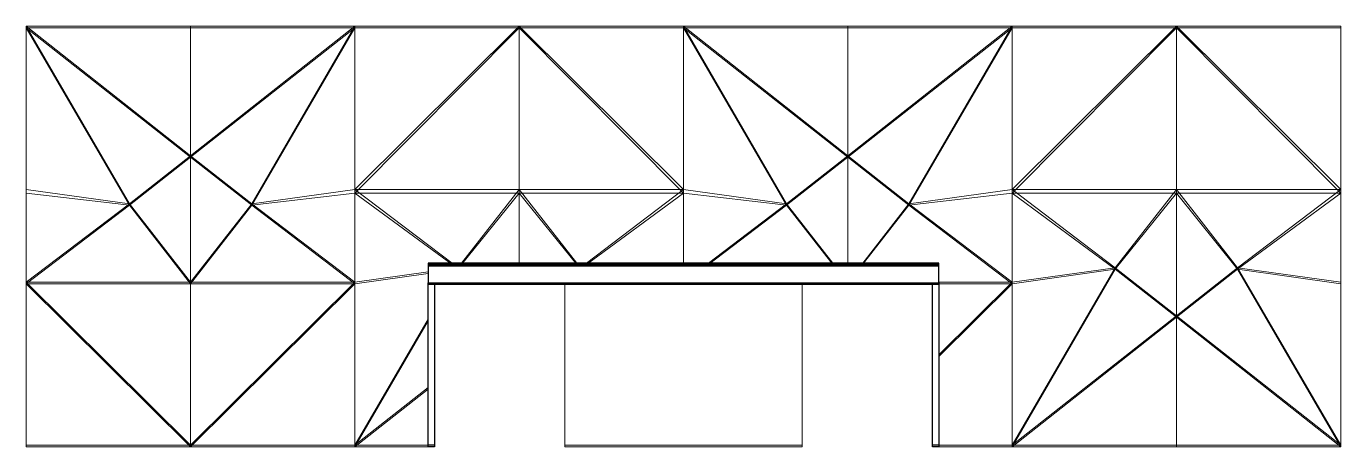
# Model space of a CAD drawing. Header units: millimetres. Extents: x -5121 to 189455, y -14753 to 25252.
# Drawn here: x 47564 to 67764, y -14753 to -8288 of the extents above; entities that cross this region are included whole.
import ezdxf

# ---------------------------------------------------------------- set-up
doc = ezdxf.new("R2010")
doc.units = ezdxf.units.MM
doc.header["$MEASUREMENT"] = 0
doc.layers.add('Fab_Elv_Proposed', color=4, linetype='Continuous', lineweight=18)
doc.layers.add('Pln_Elv_02', color=4, linetype='Continuous')

# ---------------------------------------------------------------- blocks, each defined once
blk = doc.blocks.new('elevation a')
at = {"layer": 'Fab_Elv_Proposed', "color": 2}
for points in [[(49149, -20609), (50089, -19869), (47564, -17879), (47564, -17879)], [(50089, -19869), (50089, -17879), (47564, -17879)], [(47564, -17879), (49149, -20609), (47564, -20424)], [(51029, -20609), (50089, -19869), (52614, -17879), (52614, -17879)], [(50089, -19869), (50089, -17879), (52614, -17879)], [(52614, -17879), (51029, -20609), (52614, -20424)], [(55139, -17879), (55139, -20424), (52614, -20424)], [(52614, -17879), (55139, -17879), (52614, -20424)], [(55139, -17879), (55139, -20424), (57664, -20424)], [(57664, -17879), (55139, -17879), (57664, -20424)], [(59249, -20609), (60189, -19869), (57664, -17879), (57664, -17879)], [(60189, -19869), (60189, -17879), (57664, -17879)], [(57664, -17879), (59249, -20609), (57664, -20424)], [(61129, -20609), (60189, -19869), (62714, -17879), (62714, -17879)], [(60189, -19869), (60189, -17879), (62714, -17879)], [(62714, -17879), (61129, -20609), (62714, -20424)], [(65239, -17879), (65239, -20424), (62714, -20424)], [(62714, -17879), (65239, -17879), (62714, -20424)], [(65239, -17879), (65239, -20424), (67764, -20424)], [(67764, -17879), (65239, -17879), (67764, -20424)], [(50089, -21814), (49149, -20609), (50089, -19869)], [(50089, -21814), (51029, -20609), (50089, -19869)], [(47564, -20424), (49149, -20609), (47564, -21814)], [(52614, -20424), (51029, -20609), (52614, -21814)], [(62714, -20424), (61129, -20609), (62714, -21814)], [(62714, -20424), (65239, -20424), (64299, -21591)], [(62714, -21814), (64299, -21591), (62714, -20424)], [(65239, -20424), (64299, -21591), (65239, -22331)], [(67764, -20424), (65239, -20424), (66179, -21591)], [(65239, -20424), (66179, -21591), (65239, -22331)], [(67764, -21814), (66179, -21591), (67764, -20424)], [(47564, -21814), (50089, -21814), (49149, -20609)], [(52614, -21814), (50089, -21814), (51029, -20609)], [(64299, -21591), (65239, -22331), (62714, -24321), (62714, -24321)], [(62714, -24321), (64299, -21591), (62714, -21814)], [(66179, -21591), (65239, -22331), (67764, -24321), (67764, -24321)], [(67764, -24321), (66179, -21591), (67764, -21814)], [(50089, -24321), (50089, -21814), (47564, -21814)], [(47564, -24321), (50089, -24321), (47564, -21814)], [(50089, -24321), (50089, -21814), (52614, -21814)], [(52614, -24321), (50089, -24321), (52614, -21814)], [(55839, -24321), (59489, -24321), (59489, -21821), (55839, -21821)], [(65239, -22331), (65239, -24321), (62714, -24321)], [(65239, -22331), (65239, -24321), (67764, -24321)]]:
    blk.add_lwpolyline(points, close=True, dxfattribs=at)
for points in [[(59960, -21521), (59249, -20609), (60189, -19869), (60189, -21521)], [(60417, -21521), (61129, -20609), (60189, -19869), (60189, -21521)], [(54107, -21521), (52614, -20424), (55139, -20424), (54253, -21521)], [(54107, -21521), (52614, -20424), (52614, -21814), (53739, -21655)], [(55139, -21521), (55139, -20424), (54253, -21521)], [(56171, -21521), (57664, -20424), (55139, -20424), (56024, -21521)], [(56171, -21521), (57664, -20424), (57664, -21521)], [(57664, -21521), (57664, -20424), (59249, -20609), (58049, -21521)], [(59960, -21521), (59249, -20609), (58049, -21521)], [(60417, -21521), (61129, -20609), (62714, -21814), (61589, -21814)], [(53739, -24321), (53739, -21521), (61589, -21521), (61589, -24321)], [(53739, -21655), (52614, -21814), (52614, -24321), (53739, -22383)], [(61589, -21814), (62714, -21814), (61589, -22931)], [(53739, -23434), (52614, -24321), (52614, -24321), (53739, -22383)], [(52614, -24321), (53739, -24321)], [(62714, -24321), (61589, -24321)]]:
    blk.add_lwpolyline(points, dxfattribs=at)
at = {"layer": 'Pln_Elv_02'}
for points in [[(53739, -21541), (61589, -21541), (61589, -21521), (53739, -21521)], [(53739, -21821), (61589, -21821), (61589, -21541), (53739, -21541)], [(53739, -21821), (53839, -21821), (53839, -24321), (53739, -24321)], [(61489, -21821), (61589, -21821), (61589, -24321), (61489, -24321)]]:
    blk.add_lwpolyline(points, close=True, dxfattribs=at)

msp = doc.modelspace()

# ---------------------------------------------------------------- linework, layer by layer
at = {"layer": 'Fab_Elv_Proposed'}
for points in [[(49148.8, -11018.3), (50088.7, -10278.3), (47563.7, -8288.3), (47563.7, -8288.3)], [(50088.7, -10278.3), (50088.7, -8288.3), (47563.7, -8288.3)], [(47563.7, -8288.3), (49148.8, -11018.3), (47563.7, -10795.3)], [(51028.6, -11018.3), (50088.7, -10278.3), (52613.7, -8288.3), (52613.7, -8288.3)], [(50088.7, -10278.3), (50088.7, -8288.3), (52613.7, -8288.3)], [(52613.7, -8288.3), (51028.6, -11018.3), (52613.7, -10795.3)], [(55138.7, -8288.3), (55138.7, -10795.3), (52613.7, -10795.3)], [(52613.7, -8288.3), (55138.7, -8288.3), (52613.7, -10795.3)], [(55138.7, -8288.3), (55138.7, -10795.3), (57663.7, -10795.3)], [(57663.7, -8288.3), (55138.7, -8288.3), (57663.7, -10795.3)], [(59248.8, -11018.3), (60188.7, -10278.3), (57663.7, -8288.3), (57663.7, -8288.3)], [(60188.7, -10278.3), (60188.7, -8288.3), (57663.7, -8288.3)], [(57663.7, -8288.3), (59248.8, -11018.3), (57663.7, -10795.3)], [(61128.6, -11018.3), (60188.7, -10278.3), (62713.7, -8288.3), (62713.7, -8288.3)], [(60188.7, -10278.3), (60188.7, -8288.3), (62713.7, -8288.3)], [(62713.7, -8288.3), (61128.6, -11018.3), (62713.7, -10795.3)], [(65238.7, -8288.3), (65238.7, -10795.3), (62713.7, -10795.3)], [(62713.7, -8288.3), (65238.7, -8288.3), (62713.7, -10795.3)], [(65238.7, -8288.3), (65238.7, -10795.3), (67763.7, -10795.3)], [(67763.7, -8288.3), (65238.7, -8288.3), (67763.7, -10795.3)], [(50088.7, -12223.3), (49148.8, -11018.3), (50088.7, -10278.3)], [(50088.7, -12223.3), (51028.6, -11018.3), (50088.7, -10278.3)], [(47563.7, -10795.3), (49148.8, -11018.3), (47563.7, -12223.3)], [(52613.7, -10795.3), (51028.6, -11018.3), (52613.7, -12223.3)], [(62713.7, -10795.3), (61128.6, -11018.3), (62713.7, -12223.3)], [(62713.7, -10795.3), (65238.7, -10795.3), (64298.8, -12000.3)], [(62713.7, -12223.3), (64298.8, -12000.3), (62713.7, -10795.3)], [(65238.7, -10795.3), (64298.8, -12000.3), (65238.7, -12740.3)], [(67763.7, -10795.3), (65238.7, -10795.3), (66178.6, -12000.3)], [(65238.7, -10795.3), (66178.6, -12000.3), (65238.7, -12740.3)], [(67763.7, -12223.3), (66178.6, -12000.3), (67763.7, -10795.3)], [(47563.7, -12223.3), (50088.7, -12223.3), (49148.8, -11018.3)], [(52613.7, -12223.3), (50088.7, -12223.3), (51028.6, -11018.3)], [(64298.8, -12000.3), (65238.7, -12740.3), (62713.7, -14730.3), (62713.7, -14730.3)], [(62713.7, -14730.3), (64298.8, -12000.3), (62713.7, -12223.3)], [(66178.6, -12000.3), (65238.7, -12740.3), (67763.7, -14730.3), (67763.7, -14730.3)], [(67763.7, -14730.3), (66178.6, -12000.3), (67763.7, -12223.3)], [(50088.7, -14730.3), (50088.7, -12223.3), (47563.7, -12223.3)], [(47563.7, -14730.3), (50088.7, -14730.3), (47563.7, -12223.3)], [(50088.7, -14730.3), (50088.7, -12223.3), (52613.7, -12223.3)], [(52613.7, -14730.3), (50088.7, -14730.3), (52613.7, -12223.3)], [(55838.7, -14730.3), (59488.7, -14730.3), (59488.7, -12230.3), (55838.7, -12230.3)], [(65238.7, -12740.3), (65238.7, -14730.3), (62713.7, -14730.3)], [(65238.7, -12740.3), (65238.7, -14730.3), (67763.7, -14730.3)]]:
    msp.add_lwpolyline(points, close=True, dxfattribs=at)
for points in [[(59960.1, -11930.3), (59248.8, -11018.3), (60188.7, -10278.3), (60188.7, -11930.3)], [(60417.2, -11930.3), (61128.6, -11018.3), (60188.7, -10278.3), (60188.7, -11930.3)], [(54106.7, -11930.3), (52613.7, -10795.3), (55138.7, -10795.3), (54253.4, -11930.3)], [(54106.7, -11930.3), (52613.7, -10795.3), (52613.7, -12223.3), (53738.7, -12065)], [(55138.7, -11930.3), (55138.7, -10795.3), (54253.4, -11930.3)], [(56170.6, -11930.3), (57663.7, -10795.3), (55138.7, -10795.3), (56024, -11930.3)], [(56170.6, -11930.3), (57663.7, -10795.3), (57663.7, -11930.3)], [(57663.7, -11930.3), (57663.7, -10795.3), (59248.8, -11018.3), (58049.1, -11930.3)], [(59960.1, -11930.3), (59248.8, -11018.3), (58049.1, -11930.3)], [(60417.2, -11930.3), (61128.6, -11018.3), (62713.7, -12223.3), (61588.7, -12223.3)], [(53738.7, -12065), (52613.7, -12223.3), (52613.7, -14730.3), (53738.7, -12792.8)], [(53738.7, -14730.3), (53738.7, -11930.3), (61588.7, -11930.3), (61588.7, -14730.3)], [(61588.7, -12223.3), (62713.7, -12223.3), (61588.7, -13340.3)], [(53738.7, -13843.7), (52613.7, -14730.3), (52613.7, -14730.3), (53738.7, -12792.8)], [(52613.7, -14730.3), (53738.7, -14730.3)], [(62713.7, -14730.3), (61588.7, -14730.3)]]:
    msp.add_lwpolyline(points, dxfattribs=at)
at = {"layer": 'Pln_Elv_02'}
for points in [[(53738.7, -11950.3), (61588.7, -11950.3), (61588.7, -11930.3), (53738.7, -11930.3)], [(53738.7, -12230.3), (61588.7, -12230.3), (61588.7, -11950.3), (53738.7, -11950.3)], [(53738.7, -12230.3), (53838.7, -12230.3), (53838.7, -14730.3), (53738.7, -14730.3)], [(61488.7, -12230.3), (61588.7, -12230.3), (61588.7, -14730.3), (61488.7, -14730.3)]]:
    msp.add_lwpolyline(points, close=True, dxfattribs=at)

# ---------------------------------------------------------------- block references
msp.add_blockref('elevation a', (0, 9568))

doc.saveas('drawing.dxf')
